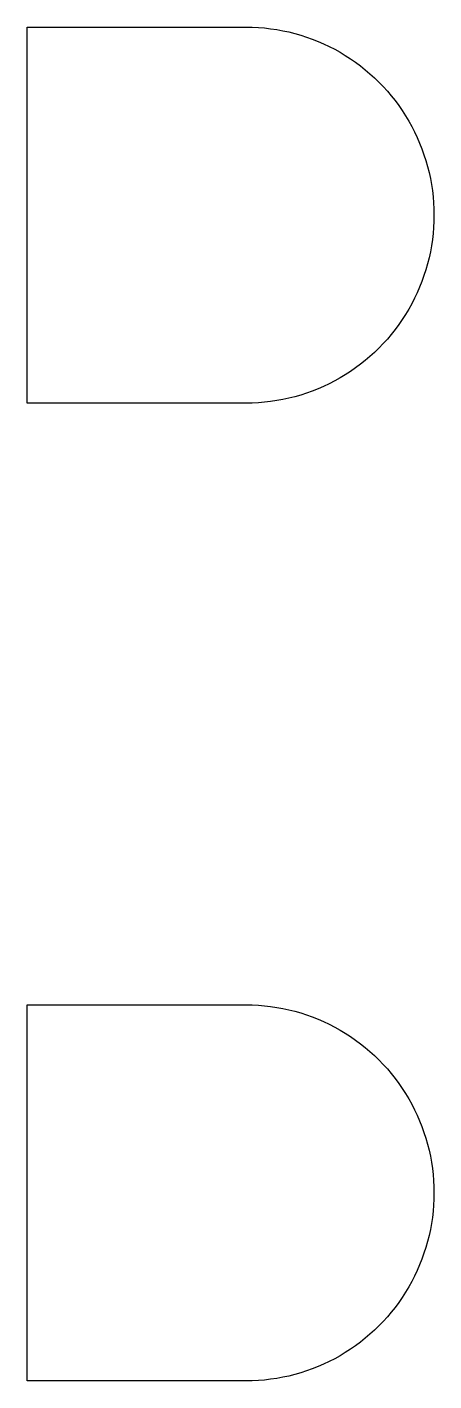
# Model space of a CAD drawing. Header units: millimetres. Extents: x 0.5 to 7, y -10.8 to 10.8.
import ezdxf

# ---------------------------------------------------------------- set-up
doc = ezdxf.new("R2010")
doc.units = ezdxf.units.MM

msp = doc.modelspace()

# ---------------------------------------------------------------- linework, layer by layer
for points in [[(0.5, 4.8), (0.5, 10.8), (4, 10.8), (4.0982, 10.7984), (4.1962, 10.7936), (4.2941, 10.7856), (4.3916, 10.7743), (4.4887, 10.7599), (4.5853, 10.7424), (4.6812, 10.7216), (4.7765, 10.6978), (4.8709, 10.6708), (4.9643, 10.6408), (5.0568, 10.6077), (5.1481, 10.5716), (5.2381, 10.5326), (5.3269, 10.4906), (5.4142, 10.4458), (5.5, 10.3981), (5.5842, 10.3476), (5.6667, 10.2944), (5.7474, 10.2385), (5.8263, 10.1801), (5.9032, 10.119), (5.978, 10.0555), (6.0508, 9.9896), (6.1213, 9.9213), (6.1896, 9.8508), (6.2555, 9.778), (6.319, 9.7032), (6.3801, 9.6263), (6.4385, 9.5474), (6.4944, 9.4667), (6.5476, 9.3842), (6.5981, 9.3), (6.6458, 9.2142), (6.6906, 9.1269), (6.7326, 9.0381), (6.7716, 8.9481), (6.8077, 8.8568), (6.8408, 8.7643), (6.8708, 8.6709), (6.8978, 8.5765), (6.9216, 8.4812), (6.9424, 8.3853), (6.9599, 8.2887), (6.9743, 8.1916), (6.9856, 8.0941), (6.9936, 7.9962), (6.9984, 7.8982), (7, 7.8), (6.9984, 7.7018), (6.9936, 7.6038), (6.9856, 7.5059), (6.9743, 7.4084), (6.9599, 7.3113), (6.9424, 7.2147), (6.9216, 7.1188), (6.8978, 7.0235), (6.8708, 6.9291), (6.8408, 6.8357), (6.8077, 6.7432), (6.7716, 6.6519), (6.7326, 6.5619), (6.6906, 6.4731), (6.6458, 6.3858), (6.5981, 6.3), (6.5476, 6.2158), (6.4944, 6.1333), (6.4385, 6.0526), (6.3801, 5.9737), (6.319, 5.8968), (6.2555, 5.822), (6.1896, 5.7492), (6.1213, 5.6787), (6.0508, 5.6104), (5.978, 5.5445), (5.9032, 5.481), (5.8263, 5.4199), (5.7474, 5.3615), (5.6667, 5.3056), (5.5842, 5.2524), (5.5, 5.2019), (5.4142, 5.1542), (5.3269, 5.1094), (5.2381, 5.0674), (5.1481, 5.0284), (5.0568, 4.9923), (4.9643, 4.9592), (4.8709, 4.9292), (4.7765, 4.9022), (4.6812, 4.8784), (4.5853, 4.8576), (4.4887, 4.8401), (4.3916, 4.8257), (4.2941, 4.8144), (4.1962, 4.8064), (4.0982, 4.8016), (4, 4.8)], [(0.5, -10.8), (0.5, -4.8), (4, -4.8), (4.0982, -4.8016), (4.1962, -4.8064), (4.2941, -4.8144), (4.3916, -4.8257), (4.4887, -4.8401), (4.5853, -4.8576), (4.6812, -4.8784), (4.7765, -4.9022), (4.8709, -4.9292), (4.9643, -4.9592), (5.0568, -4.9923), (5.1481, -5.0284), (5.2381, -5.0674), (5.3269, -5.1094), (5.4142, -5.1542), (5.5, -5.2019), (5.5842, -5.2524), (5.6667, -5.3056), (5.7474, -5.3615), (5.8263, -5.4199), (5.9032, -5.481), (5.978, -5.5445), (6.0508, -5.6104), (6.1213, -5.6787), (6.1896, -5.7492), (6.2555, -5.822), (6.319, -5.8968), (6.3801, -5.9737), (6.4385, -6.0526), (6.4944, -6.1333), (6.5476, -6.2158), (6.5981, -6.3), (6.6458, -6.3858), (6.6906, -6.4731), (6.7326, -6.5619), (6.7716, -6.6519), (6.8077, -6.7432), (6.8408, -6.8357), (6.8708, -6.9291), (6.8978, -7.0235), (6.9216, -7.1188), (6.9424, -7.2147), (6.9599, -7.3113), (6.9743, -7.4084), (6.9856, -7.5059), (6.9936, -7.6038), (6.9984, -7.7018), (7, -7.8), (6.9984, -7.8982), (6.9936, -7.9962), (6.9856, -8.0941), (6.9743, -8.1916), (6.9599, -8.2887), (6.9424, -8.3853), (6.9216, -8.4812), (6.8978, -8.5765), (6.8708, -8.6709), (6.8408, -8.7643), (6.8077, -8.8568), (6.7716, -8.9481), (6.7326, -9.0381), (6.6906, -9.1269), (6.6458, -9.2142), (6.5981, -9.3), (6.5476, -9.3842), (6.4944, -9.4667), (6.4385, -9.5474), (6.3801, -9.6263), (6.319, -9.7032), (6.2555, -9.778), (6.1896, -9.8508), (6.1213, -9.9213), (6.0508, -9.9896), (5.978, -10.0555), (5.9032, -10.119), (5.8263, -10.1801), (5.7474, -10.2385), (5.6667, -10.2944), (5.5842, -10.3476), (5.5, -10.3981), (5.4142, -10.4458), (5.3269, -10.4906), (5.2381, -10.5326), (5.1481, -10.5716), (5.0568, -10.6077), (4.9643, -10.6408), (4.8709, -10.6708), (4.7765, -10.6978), (4.6812, -10.7216), (4.5853, -10.7424), (4.4887, -10.7599), (4.3916, -10.7743), (4.2941, -10.7856), (4.1962, -10.7936), (4.0982, -10.7984), (4, -10.8)]]:
    msp.add_lwpolyline(points, close=True)

doc.saveas('drawing.dxf')
